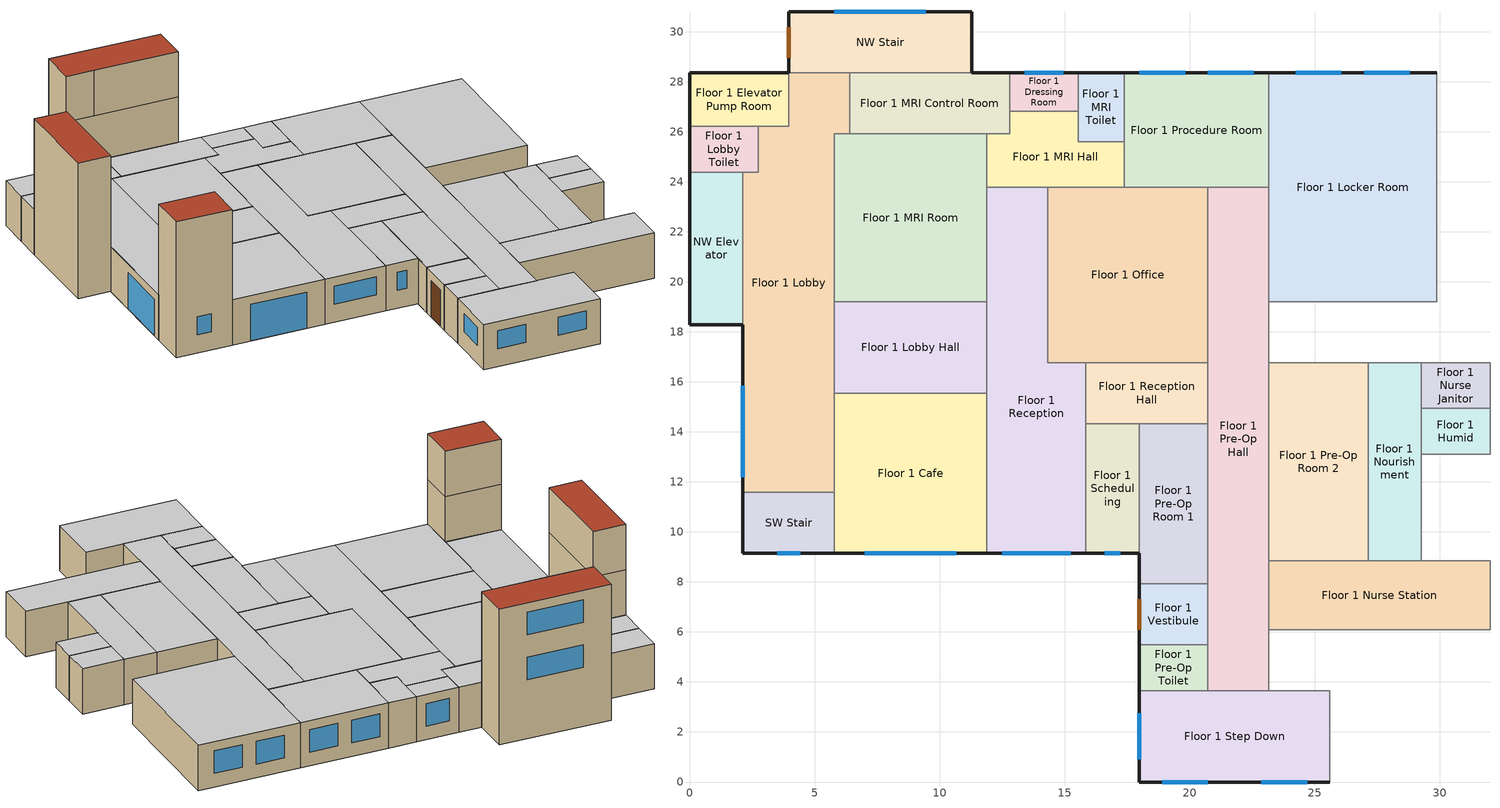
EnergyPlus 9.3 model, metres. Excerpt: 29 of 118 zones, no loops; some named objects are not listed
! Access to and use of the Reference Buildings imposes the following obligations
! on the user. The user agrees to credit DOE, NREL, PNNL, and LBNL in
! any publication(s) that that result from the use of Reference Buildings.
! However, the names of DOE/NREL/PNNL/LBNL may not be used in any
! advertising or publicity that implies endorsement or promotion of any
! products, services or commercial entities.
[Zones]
Floor 1 Lobby
 floor ground (ext-slab): 5.79,11.58 2.13,11.58 2.13,24.38 2.74,24.38 2.74,26.21 3.96,26.21 3.96,28.35 6.4,28.35 6.4,25.91 5.79,25.91 z0
 wall outside (Steel Frame Non-res Ext Wall): 2.13,18.29 2.13,11.58 z0:3.05
 wall adiabatic (int-walls): 5.79,11.58 5.79,25.91 6.4,25.91 6.4,28.35 / 3.96,28.35 3.96,26.21 2.74,26.21 2.74,24.38 2.13,24.38 z0:3.05
 wall to NW Elevator (int-walls): 2.13,24.38 2.13,18.29 z0:3.05
 wall to NW Stair (int-walls): 6.4,28.35 3.96,28.35 z0:3.05
 wall to SW Stair (int-walls): 2.13,11.58 5.79,11.58 z0:3.05
 window (Window Non-res Fixed): 2.13,15.85 2.13,12.19 z0.03:2.46
 ceiling adiabatic (INT-FLOOR-UNDERSIDE): 2.13,24.38 2.13,11.58 5.79,11.58 5.79,25.91 6.4,25.91 6.4,28.35 3.96,28.35 3.96,26.21 2.74,26.21 2.74,24.38 z3.05
SW Stair
 floor ground (ext-slab): 2.13,11.58 5.79,11.58 5.79,9.14 2.13,9.14 z0
 wall outside (Steel Frame Non-res Ext Wall): 2.13,11.58 2.13,9.14 5.79,9.14 z0:9.14
 wall to Floor 2 Reception (int-walls): 5.79,9.14 5.79,11.58 2.13,11.58 z3.05:6.1
 wall to Floor 3 Undeveloped 2 (int-walls): 5.79,9.14 5.79,11.58 2.13,11.58 z6.1:9.14
 wall to Floor 1 Cafe (int-walls): 5.79,9.14 5.79,11.58 z0:3.05
 window (Window Non-res Fixed): 3.51,9.14 4.42,9.14 z1.22:2.44
 roof outside (IEAD Non-res Roof): 2.13,11.58 2.13,9.14 5.79,9.14 5.79,11.58 z9.14
Floor 1 Reception Hall
 floor ground (ext-slab): 20.73,16.76 20.73,14.33 15.85,14.33 15.85,16.76 z0
 wall adiabatic (int-walls): 15.85,16.76 15.85,14.33 20.73,14.33 20.73,16.76 15.85,16.76 z0:3.05
 ceiling adiabatic (INT-FLOOR-UNDERSIDE): 20.73,16.76 15.85,16.76 15.85,14.33 20.73,14.33 z3.05
Floor 1 Pre-Op Toilet
 floor ground (ext-slab): 17.98,5.49 20.73,5.49 20.73,3.66 17.98,3.66 z0
 wall outside (Steel Frame Non-res Ext Wall): 17.98,5.49 17.98,3.66 z0:3.05
 wall adiabatic (int-walls): 17.98,3.66 20.73,3.66 20.73,5.49 17.98,5.49 z0:3.05
 ceiling adiabatic (INT-FLOOR-UNDERSIDE): 20.73,5.49 17.98,5.49 17.98,3.66 20.73,3.66 z3.05
Floor 1 Vestibule
 floor ground (ext-slab): 20.73,5.49 17.98,5.49 17.98,7.92 20.73,7.92 z0
 wall outside (Steel Frame Non-res Ext Wall): 17.98,7.92 17.98,5.49 z0:3.05
 wall adiabatic (int-walls): 17.98,5.49 20.73,5.49 20.73,7.92 17.98,7.92 z0:3.05
 door (Swinging Door Non-res): 17.98,7.32 17.98,6.1 z0:2.44
 ceiling adiabatic (INT-FLOOR-UNDERSIDE): 17.98,5.49 20.73,5.49 20.73,7.92 17.98,7.92 z3.05
Floor 1 Dressing Room
 floor ground (ext-slab): 15.54,28.35 15.54,26.82 12.8,26.82 12.8,28.35 z0
 wall outside (Steel Frame Non-res Ext Wall): 15.54,28.35 12.8,28.35 z0:3.05
 wall adiabatic (int-walls): 12.8,28.35 12.8,26.82 15.54,26.82 15.54,28.35 z0:3.05
 window (Window Non-res Fixed): 14.94,28.35 13.41,28.35 z0.91:2.44
 ceiling adiabatic (INT-FLOOR-UNDERSIDE): 15.54,26.82 15.54,28.35 12.8,28.35 12.8,26.82 z3.05
Floor 1 Reception
 floor ground (ext-slab): 11.89,23.77 14.33,23.77 14.33,16.76 15.85,16.76 15.85,9.14 11.89,9.14 z0
 wall outside (Steel Frame Non-res Ext Wall): 11.89,9.14 15.85,9.14 z0:3.05
 wall adiabatic (int-walls): 15.85,9.14 15.85,16.76 14.33,16.76 14.33,23.77 11.89,23.77 11.89,9.14 z0:3.05
 window (Window Non-res Fixed): 12.5,9.14 15.24,9.14 z1.22:2.44
 ceiling adiabatic (INT-FLOOR-UNDERSIDE): 14.33,16.76 14.33,23.77 11.89,23.77 11.89,9.14 15.85,9.14 15.85,16.76 z3.05
Floor 1 MRI Hall
 floor ground (ext-slab): 11.89,23.77 11.89,25.91 12.8,25.91 12.8,26.82 15.54,26.82 15.54,25.6 17.37,25.6 17.37,23.77 z0
 wall adiabatic (int-walls): 12.8,26.82 12.8,25.91 11.89,25.91 11.89,23.77 14.33,23.77 17.37,23.77 17.37,25.6 15.54,25.6 15.54,26.82 12.8,26.82 z0:3.05
 ceiling adiabatic (INT-FLOOR-UNDERSIDE): 11.89,25.91 11.89,23.77 17.37,23.77 17.37,25.6 15.54,25.6 15.54,26.82 12.8,26.82 12.8,25.91 z3.05
Floor 1 Nourishment
 floor ground (ext-slab): 27.13,16.76 29.26,16.76 29.26,8.84 27.13,8.84 z0
 wall adiabatic (int-walls): 27.13,16.76 27.13,8.84 29.26,8.84 29.26,16.76 27.13,16.76 z0:3.05
 ceiling adiabatic (INT-FLOOR-UNDERSIDE): 29.26,16.76 27.13,16.76 27.13,8.84 29.26,8.84 z3.05
Floor 1 MRI Control Room
 floor ground (ext-slab): 6.4,25.91 6.4,28.35 12.8,28.35 12.8,25.91 z0
 wall outside (Steel Frame Non-res Ext Wall): 12.8,28.35 11.28,28.35 z0:3.05
 wall to NW Stair (int-walls): 11.28,28.35 6.4,28.35 z0:3.05
 wall adiabatic (int-walls): 6.4,28.35 6.4,25.91 12.8,25.91 12.8,28.35 z0:3.05
 ceiling adiabatic (INT-FLOOR-UNDERSIDE): 6.4,25.91 12.8,25.91 12.8,28.35 6.4,28.35 z3.05
Floor 1 Office
 floor ground (ext-slab): 20.73,23.77 20.73,16.76 14.33,16.76 14.33,23.77 z0
 wall adiabatic (int-walls): 20.73,16.76 20.73,23.77 14.33,23.77 14.33,16.76 20.73,16.76 z0:3.05
 ceiling adiabatic (INT-FLOOR-UNDERSIDE): 20.73,16.76 20.73,23.77 14.33,23.77 14.33,16.76 z3.05
Floor 1 Nurse Janitor
 floor ground (ext-slab): 29.26,14.94 29.26,16.76 32,16.76 32,14.94 z0
 wall adiabatic (int-walls): 32,14.94 32,16.76 29.26,16.76 29.26,14.94 32,14.94 z0:3.05
 ceiling adiabatic (INT-FLOOR-UNDERSIDE): 32,16.76 29.26,16.76 29.26,14.94 32,14.94 z3.05
NW Stair
 floor ground (ext-slab): 3.96,30.78 11.28,30.78 11.28,28.35 3.96,28.35 z0
 wall outside (Steel Frame Non-res Ext Wall): 11.28,28.35 11.28,30.78 3.96,30.78 3.96,28.35 z0:9.14
 wall to Floor 3 Office (int-walls): 5.79,28.35 11.28,28.35 z6.1:9.14
 wall to Floor 3 Elevator Hall (int-walls): 3.96,28.35 5.79,28.35 z6.1:9.14
 wall to Floor 2 Work (int-walls): 3.96,28.35 11.28,28.35 z3.05:6.1
 window (Window Non-res Fixed): 9.45,30.78 5.79,30.78 z7.01:8.53; 9.45,30.78 5.79,30.78 z3.96:5.49
 door (Swinging Door Non-res): 3.96,30.18 3.96,28.96 z0:2.44
 roof outside (IEAD Non-res Roof): 11.28,30.78 3.96,30.78 3.96,28.35 11.28,28.35 z9.14
Floor 1 MRI Room
 floor ground (ext-slab): 11.89,19.2 5.79,19.2 5.79,25.91 11.89,25.91 z0
 wall adiabatic (int-walls): 11.89,19.2 11.89,23.77 11.89,25.91 6.4,25.91 5.79,25.91 5.79,19.2 11.89,19.2 z0:3.05
 ceiling adiabatic (INT-FLOOR-UNDERSIDE): 5.79,19.2 11.89,19.2 11.89,25.91 5.79,25.91 z3.05
Floor 1 MRI Toilet
 floor ground (ext-slab): 17.37,25.6 15.54,25.6 15.54,28.35 17.37,28.35 z0
 wall outside (Steel Frame Non-res Ext Wall): 17.37,28.35 15.54,28.35 z0:3.05
 wall adiabatic (int-walls): 15.54,28.35 15.54,25.6 17.37,25.6 17.37,28.35 z0:3.05
 ceiling adiabatic (INT-FLOOR-UNDERSIDE): 15.54,25.6 17.37,25.6 17.37,28.35 15.54,28.35 z3.05
Floor 1 Pre-Op Hall
 floor ground (ext-slab): 20.73,3.66 20.73,23.77 23.16,23.77 23.16,3.66 z0
 wall adiabatic (int-walls): 20.73,23.77 20.73,3.66 23.16,3.66 23.16,23.77 20.73,23.77 z0:3.05
 ceiling adiabatic (INT-FLOOR-UNDERSIDE): 20.73,3.66 23.16,3.66 23.16,23.77 20.73,23.77 z3.05
Floor 1 Lobby Hall
 floor ground (ext-slab): 11.89,19.2 11.89,15.54 5.79,15.54 5.79,19.2 z0
 wall adiabatic (int-walls): 11.89,19.2 5.79,19.2 5.79,15.54 11.89,15.54 11.89,19.2 z0:3.05
 ceiling adiabatic (INT-FLOOR-UNDERSIDE): 5.79,19.2 5.79,15.54 11.89,15.54 11.89,19.2 z3.05
Floor 1 Cafe
 floor ground (ext-slab): 11.89,9.14 5.79,9.14 5.79,15.54 11.89,15.54 z0
 wall outside (Steel Frame Non-res Ext Wall): 5.79,9.14 11.89,9.14 z0:3.05
 wall adiabatic (int-walls): 11.89,9.14 11.89,15.54 5.79,15.54 5.79,11.58 z0:3.05
 window (Window Non-res Fixed): 7.01,9.14 10.67,9.14 z0.03:2.46
 ceiling adiabatic (INT-FLOOR-UNDERSIDE): 5.79,9.14 11.89,9.14 11.89,15.54 5.79,15.54 z3.05
Floor 1 Humid
 floor ground (ext-slab): 32,14.94 32,13.11 29.26,13.11 29.26,14.94 z0
 wall adiabatic (int-walls): 32,14.94 29.26,14.94 29.26,13.11 32,13.11 32,14.94 z0:3.05
 ceiling adiabatic (INT-FLOOR-UNDERSIDE): 32,13.11 32,14.94 29.26,14.94 29.26,13.11 z3.05
Floor 1 Scheduling
 floor ground (ext-slab): 17.98,9.14 15.85,9.14 15.85,14.33 17.98,14.33 z0
 wall outside (Steel Frame Non-res Ext Wall): 15.85,9.14 17.98,9.14 z0:3.05
 wall adiabatic (int-walls): 17.98,9.14 17.98,14.33 15.85,14.33 15.85,9.14 z0:3.05
 window (Window Non-res Fixed): 16.61,9.14 17.22,9.14 z1.22:2.44
 ceiling adiabatic (INT-FLOOR-UNDERSIDE): 15.85,9.14 17.98,9.14 17.98,14.33 15.85,14.33 z3.05
Floor 1 Nurse Station
 floor ground (ext-slab): 23.16,6.1 23.16,8.84 32,8.84 32,6.1 z0
 wall adiabatic (int-walls): 23.16,8.84 23.16,6.1 32,6.1 32,8.84 23.16,8.84 z0:3.05
 ceiling adiabatic (INT-FLOOR-UNDERSIDE): 23.16,6.1 32,6.1 32,8.84 23.16,8.84 z3.05
Floor 1 Pre-Op Room 1
 floor ground (ext-slab): 20.73,7.92 17.98,7.92 17.98,14.33 20.73,14.33 z0
 wall outside (Steel Frame Non-res Ext Wall): 17.98,9.14 17.98,7.92 z0:3.05
 wall adiabatic (int-walls): 17.98,7.92 20.73,7.92 20.73,14.33 17.98,14.33 17.98,9.14 z0:3.05
 ceiling adiabatic (INT-FLOOR-UNDERSIDE): 20.73,7.92 20.73,14.33 17.98,14.33 17.98,7.92 z3.05
Floor 1 Pre-Op Room 2
 floor ground (ext-slab): 27.13,16.76 27.13,8.84 23.16,8.84 23.16,16.76 z0
 wall adiabatic (int-walls): 27.13,8.84 27.13,16.76 23.16,16.76 23.16,8.84 27.13,8.84 z0:3.05
 ceiling adiabatic (INT-FLOOR-UNDERSIDE): 27.13,16.76 23.16,16.76 23.16,8.84 27.13,8.84 z3.05
Floor 1 Procedure Room
 floor ground (ext-slab): 17.37,28.35 23.16,28.35 23.16,23.77 17.37,23.77 z0
 wall outside (Steel Frame Non-res Ext Wall): 23.16,28.35 17.37,28.35 z0:3.05
 wall adiabatic (int-walls): 17.37,28.35 17.37,23.77 23.16,23.77 23.16,28.35 z0:3.05
 window (Window Non-res Fixed): 19.81,28.35 17.98,28.35 / 22.56,28.35 20.73,28.35 z0.91:2.44
 ceiling adiabatic (INT-FLOOR-UNDERSIDE): 23.16,23.77 23.16,28.35 17.37,28.35 17.37,23.77 z3.05
Floor 1 Locker Room
 floor ground (ext-slab): 23.16,28.35 29.87,28.35 29.87,19.2 23.16,19.2 z0
 wall outside (Steel Frame Non-res Ext Wall): 29.87,28.35 23.16,28.35 z0:3.05
 wall adiabatic (int-walls): 23.16,28.35 23.16,23.77 23.16,19.2 29.87,19.2 29.87,28.35 z0:3.05
 window (Window Non-res Fixed): 28.8,28.35 26.97,28.35 / 26.06,28.35 24.23,28.35 z0.91:2.44
 ceiling adiabatic (INT-FLOOR-UNDERSIDE): 29.87,28.35 23.16,28.35 23.16,19.2 29.87,19.2 z3.05
Floor 1 Lobby Toilet
 floor ground (ext-slab): 2.74,26.21 2.74,24.38 0,24.38 0,26.21 z0
 wall outside (Steel Frame Non-res Ext Wall): 0,26.21 0,24.38 z0:3.05
 wall to NW Elevator (int-walls): 0,24.38 2.13,24.38 z0:3.05
 wall adiabatic (int-walls): 2.13,24.38 2.74,24.38 2.74,26.21 0,26.21 z0:3.05
 ceiling adiabatic (INT-FLOOR-UNDERSIDE): 2.74,24.38 2.74,26.21 0,26.21 0,24.38 z3.05
Floor 1 Step Down
 floor ground (ext-slab): 17.98,3.66 25.6,3.66 25.6,0 17.98,0 z0
 wall outside (Steel Frame Non-res Ext Wall): 17.98,3.66 17.98,0 25.6,0 z0:3.05
 wall adiabatic (int-walls): 25.6,0 25.6,3.66 17.98,3.66 z0:3.05
 window (Window Non-res Fixed): 18.9,0 20.73,0 / 22.86,0 24.69,0 / 17.98,2.74 17.98,0.91 z1.22:2.44
 ceiling adiabatic (INT-FLOOR-UNDERSIDE): 17.98,0 25.6,0 25.6,3.66 17.98,3.66 z3.05
Floor 1 Elevator Pump Room
 floor ground (ext-slab): 0,26.21 0,28.35 3.96,28.35 3.96,26.21 z0
 wall outside (Steel Frame Non-res Ext Wall): 3.96,28.35 0,28.35 0,26.21 z0:3.05
 wall adiabatic (int-walls): 0,26.21 3.96,26.21 3.96,28.35 z0:3.05
 ceiling adiabatic (INT-FLOOR-UNDERSIDE): 3.96,28.35 0,28.35 0,26.21 3.96,26.21 z3.05
NW Elevator
 floor ground (ext-slab): 2.13,18.29 0,18.29 0,24.38 2.13,24.38 z0
 wall outside (Steel Frame Non-res Ext Wall): 0,24.38 0,18.29 2.13,18.29 z0:9.14
 wall to Floor 3 Office Toilet (int-walls): 2.13,24.38 0,24.38 z6.1:9.14
 wall to Floor 2 Work Toilet (int-walls): 2.13,24.38 0,24.38 z3.05:6.1
 wall to Floor 2 Work (int-walls): 2.13,18.29 2.13,24.38 z3.05:6.1
 wall to Floor 3 Elevator Hall (int-walls): 2.13,18.29 2.13,24.38 z6.1:9.14
 roof outside (IEAD Non-res Roof): 0,18.29 2.13,18.29 2.13,24.38 0,24.38 z9.14
[Building]
Ref Bldg OutPatient Post1980_v1.3_5.0: North Axis {deg}=0; Terrain=City; Loads Convergence Tolerance Value {W}=0.04; Temperature Convergence Tolerance Value {deltaC}=0.2; Solar Distribution=FullInteriorAndExterior; Maximum Number of Warmup Days=25; Minimum Number of Warmup Days=6
[Site:Location]
USA TX-HOUSTON: Latitude {deg}=29.97; Longitude {deg}=-95.37; Time Zone {hr}=-6; Elevation {m}=33
[SizingPeriod:DesignDay] Day of Month=21; Humidity Condition Type=Wetbulb; Barometric Pressure {Pa}=100929; Rain Indicator=No; Snow Indicator=No; Daylight Saving Time Indicator=No; Solar Model Indicator=ASHRAEClearSky
Name | Month | Day Type | Maximum Dry-Bulb Temperature {C} | Daily Dry-Bulb Temperature Range {deltaC} | Wetbulb or DewPoint at Maximum Dry-Bulb {C} | Wind Speed {m/s} | Wind Direction {deg} | Sky Clearness
HOUSTON Ann Htg 99.6% Condns DB | 1 | WinterDesignDay | -2.4 | 0 | -2.4 | 2.7 | 0 | 0
HOUSTON Ann Clg .4% Condns WB=>MDB | 7 | SummerDesignDay | 32 | 10.6 | 26.7 | 3.7 | 170 | 1
[Site:WaterMainsTemperature]
Calculation Method=CORRELATION; Annual Average Outdoor Air Temperature {C}=19.99; Maximum Difference In Monthly Average Outdoor Air Temperatures {deltaC}=17.1
[Site:GroundTemperature:BuildingSurface]
20.541, 20.346, 20.801, 22.127, 22.752, 22.868, 22.937, 22.96, 22.981, 22.822, 21.631, 20.645
[Construction]
Steel Frame Non-res Ext Wall: Wood Siding, Steel Frame NonRes Wall Insulation, 1/2IN Gypsum
IEAD Non-res Roof: Roof Membrane, IEAD NonRes Roof Insulation, Metal Decking
ext-slab: HW CONCRETE, CP02 CARPET PAD
int-walls: 1/2IN Gypsum, 1/2IN Gypsum
INT-FLOOR-UNDERSIDE: CP02 CARPET PAD, MAT-CC05 4 HW CONCRETE
Window Non-res Fixed: NonRes Fixed Assembly Window
Swinging Door Non-res: Opaque Door panel NonRes
InteriorFurnishings: Std Wood 6inch
[Material] Thermal Absorptance=0.9
Name | Roughness | Thickness {m} | Conductivity {W/m-K} | Density {kg/m3} | Specific Heat {J/kg-K} | Solar Absorptance | Visible Absorptance
Steel Frame NonRes Wall Insulation | MediumRough | 0.0418527 | 0.049 | 265 | 836.8 | 0.7 | 0.7
IEAD NonRes Roof Insulation | MediumRough | 0.118437 | 0.049 | 265 | 836.8 | 0.7 | 0.7
Std Wood 6inch | MediumSmooth | 0.15 | 0.12 | 540 | 1210 | 0.7 | 0.7
Wood Siding | MediumSmooth | 0.01 | 0.11 | 544.62 | 1210 | 0.78 | 0.78
1/2IN Gypsum | Smooth | 0.0127 | 0.16 | 784.9 | 830 | 0.92 | 0.92
HW CONCRETE | Rough | 0.2032 | 1.311 | 2240 | 836.8 | 0.7 | 0.7
Roof Membrane | VeryRough | 0.0095 | 0.16 | 1121.29 | 1460 | 0.7 | 0.7
Metal Decking | MediumSmooth | 0.0015 | 45.006 | 7680 | 418.4 | 0.7 | 0.3
MAT-CC05 4 HW CONCRETE | Rough | 0.1016 | 1.311 | 2240 | 836.8 | 0.7 | 0.7
[WindowMaterial:SimpleGlazingSystem]
NonRes Fixed Assembly Window: U-Factor {W/m2-K}=6.92716; Solar Heat Gain Coefficient=0.25
[Material:NoMass] Thermal Absorptance=0.9; Solar Absorptance=0.7
Name | Roughness | Thermal Resistance {m2-K/W} | Visible Absorptance
Opaque Door panel NonRes | MediumRough | 0.101897 | 0.7
CP02 CARPET PAD | VeryRough | 0.2165 | 0.8
[Zone] Type=1; Multiplier=1; Floor Area {m2}=autocalculate; Part of Total Floor Area=Yes
Floor 1 Cafe; Floor 1 Dressing Room; Floor 1 Elevator Pump Room; Floor 1 Humid; Floor 1 Lobby; Floor 1 Lobby Hall; Floor 1 Lobby Toilet; Floor 1 Locker Room; Floor 1 MRI Control Room; Floor 1 MRI Hall; Floor 1 MRI Room; Floor 1 MRI Toilet; Floor 1 Nourishment; Floor 1 Nurse Janitor; Floor 1 Nurse Station; Floor 1 Office; Floor 1 Pre-Op Hall; Floor 1 Pre-Op Room 1; Floor 1 Pre-Op Room 2; Floor 1 Pre-Op Toilet; Floor 1 Procedure Room; Floor 1 Reception; Floor 1 Reception Hall; Floor 1 Scheduling; Floor 1 Step Down; Floor 1 Vestibule; NW Elevator; NW Stair; SW Stair
[People] Number of People Schedule=BLDG_OCC_SCH; Number of People Calculation Method=Area/person; Fraction Radiant=0.3; Sensible Heat Fraction=AUTOCALCULATE; Activity Level Schedule=ACTIVITY_SCH; Enable ASHRAE 55 Comfort Warnings=No; Mean Radiant Temperature Calculation Type=ZoneAveraged; Work Efficiency Schedule=WORK_EFF_SCH; Clothing Insulation Calculation Method=ClothingInsulationSchedule; Clothing Insulation Schedule=CLOTHING_SCH; Air Velocity Schedule=AIR_VELO_SCH; Thermal Comfort Model 1 Type=FANGER
Name | Zone or ZoneList | Zone Floor Area per Person {m2/person}
Floor 1 Cafe People | Floor 1 Cafe | 1
Floor 1 Dressing Room People | Floor 1 Dressing Room | 20
Floor 1 Humid People | Floor 1 Humid | 20
Floor 1 Lobby People | Floor 1 Lobby | 3.33
Floor 1 Locker Room People | Floor 1 Locker Room | 6.67
Floor 1 MRI Control Room People | Floor 1 MRI Control Room | 5
Floor 1 MRI Room People | Floor 1 MRI Room | 5
Floor 1 Nourishment People | Floor 1 Nourishment | 5
Floor 1 Nurse Station People | Floor 1 Nurse Station | 5
Floor 1 Office People | Floor 1 Office | 20
Floor 1 Pre-Op Room 1 People | Floor 1 Pre-Op Room 1 | 10
Floor 1 Pre-Op Room 2 People | Floor 1 Pre-Op Room 2 | 10
Floor 1 Procedure Room People | Floor 1 Procedure Room | 5
Floor 1 Reception People | Floor 1 Reception | 3.33
Floor 1 Scheduling People | Floor 1 Scheduling | 20
Floor 1 Step Down People | Floor 1 Step Down | 5
[Lights] Schedule=BLDG_LIGHT_SCH; Design Level Calculation Method=Watts/Area; Return Air Fraction=0; Fraction Radiant=0.7; Fraction Visible=0.2; Fraction Replaceable=1; Return Air Fraction Calculated from Plenum Temperature=No
Name | Zone or ZoneList | Watts per Zone Floor Area {W/m2}
Floor 1 Cafe_Lights | Floor 1 Cafe | 14
Floor 1 Dressing Room_Lights | Floor 1 Dressing Room | 19.4
Floor 1 Elevator Pump Room_Lights | Floor 1 Elevator Pump Room | 7.53
Floor 1 Humid_Lights | Floor 1 Humid | 19.4
Floor 1 Lobby Hall_Lights | Floor 1 Lobby Hall | 8.61
Floor 1 Lobby Toilet_Lights | Floor 1 Lobby Toilet | 8.61
Floor 1 Lobby_Lights | Floor 1 Lobby | 10.8
Floor 1 Locker Room_Lights | Floor 1 Locker Room | 9.68
Floor 1 MRI Control Room_Lights | Floor 1 MRI Control Room | 22.6
Floor 1 MRI Hall_Lights | Floor 1 MRI Hall | 8.61
Floor 1 MRI Room_Lights | Floor 1 MRI Room | 22.6
Floor 1 MRI Toilet_Lights | Floor 1 MRI Toilet | 8.61
Floor 1 Nourishment_Lights | Floor 1 Nourishment | 22.6
Floor 1 Nurse Janitor_Lights | Floor 1 Nurse Janitor | 10.8
Floor 1 Nurse Station_Lights | Floor 1 Nurse Station | 22.6
Floor 1 Office_Lights | Floor 1 Office | 19.4
Floor 1 Pre-Op Hall_Lights | Floor 1 Pre-Op Hall | 8.61
Floor 1 Pre-Op Room 1_Lights | Floor 1 Pre-Op Room 1 | 15.1
Floor 1 Pre-Op Room 2_Lights | Floor 1 Pre-Op Room 2 | 15.1
Floor 1 Pre-Op Toilet_Lights | Floor 1 Pre-Op Toilet | 8.61
Floor 1 Procedure Room_Lights | Floor 1 Procedure Room | 17.2
Floor 1 Reception Hall_Lights | Floor 1 Reception Hall | 8.61
Floor 1 Reception_Lights | Floor 1 Reception | 10.8
Floor 1 Scheduling_Lights | Floor 1 Scheduling | 19.4
Floor 1 Step Down_Lights | Floor 1 Step Down | 24.7
Floor 1 Vestibule_Lights | Floor 1 Vestibule | 8.61
NW Elevator_Lights | NW Elevator | 8.61
NW Stair_Lights | NW Stair | 8.61
SW Stair_Lights | SW Stair | 8.61
[ElectricEquipment] Fraction Latent=0
Name | Zone or ZoneList | Schedule | Design Level Calculation Method | Watts per Zone Floor Area {W/m2} | Fraction Radiant | Fraction Lost | Design Level {W}
Floor 1 Cafe_PlugMisc_Equip | Floor 1 Cafe | BLDG_EQUIP_SCH | Watts/Area | 10.76 | 0.5 | 0
Floor 1 Dressing Room_PlugMisc_Equip | Floor 1 Dressing Room | BLDG_EQUIP_SCH | Watts/Area | 11.84 | 0.5 | 0
Floor 1 Elevator Pump Room_Elevators_Equip | Floor 1 Elevator Pump Room | BLDG_ELEVATORS | EquipmentLevel |  | 0.1 | 0.9 | 48164.8
Floor 1 Humid_PlugMisc_Equip | Floor 1 Humid | BLDG_EQUIP_SCH | Watts/Area | 11.84 | 0.5 | 0
Floor 1 Lobby Hall_PlugMisc_Equip | Floor 1 Lobby Hall | BLDG_EQUIP_SCH | Watts/Area | 4.31 | 0.5 | 0
Floor 1 Lobby Toilet_PlugMisc_Equip | Floor 1 Lobby Toilet | BLDG_EQUIP_SCH | Watts/Area | 4.31 | 0.3 | 0.7
Floor 1 Lobby Toilet_ZoneExhaustFans | Floor 1 Lobby Toilet | AHU-1_Fan_Sch | EquipmentLevel |  | 0 | 1 | 15.7101
Floor 1 Lobby_PlugMisc_Equip | Floor 1 Lobby | BLDG_EQUIP_SCH | Watts/Area | 11.84 | 0.5 | 0
Floor 1 Locker Room_PlugMisc_Equip | Floor 1 Locker Room | BLDG_EQUIP_SCH | Watts/Area | 32.29 | 0.5 | 0
Floor 1 MRI Control Room_PlugMisc_Equip | Floor 1 MRI Control Room | BLDG_EQUIP_SCH | Watts/Area | 11.84 | 0.5 | 0
Floor 1 MRI Hall_PlugMisc_Equip | Floor 1 MRI Hall | BLDG_EQUIP_SCH | Watts/Area | 4.31 | 0.5 | 0
Floor 1 MRI Room_PlugMisc_Equip | Floor 1 MRI Room | RADIOLOGY_EQUIP_SCH | EquipmentLevel |  | 0.5 | 0 | 23445.7
Floor 1 MRI Toilet_PlugMisc_Equip | Floor 1 MRI Toilet | BLDG_EQUIP_SCH | Watts/Area | 4.31 | 0.3 | 0.7
Floor 1 MRI Toilet_ZoneExhaustFans | Floor 1 MRI Toilet | AHU-1_Fan_Sch | EquipmentLevel |  | 0 | 1 | 15.7101
Floor 1 Nourishment_PlugMisc_Equip | Floor 1 Nourishment | BLDG_EQUIP_SCH | Watts/Area | 21.53 | 0.5 | 0
Floor 1 Nurse Station_PlugMisc_Equip | Floor 1 Nurse Station | BLDG_EQUIP_SCH | Watts/Area | 21.53 | 0.5 | 0
Floor 1 Office_PlugMisc_Equip | Floor 1 Office | BLDG_EQUIP_SCH | Watts/Area | 11.84 | 0.5 | 0
Floor 1 Pre-Op Hall_PlugMisc_Equip | Floor 1 Pre-Op Hall | BLDG_EQUIP_SCH | Watts/Area | 4.31 | 0.5 | 0
Floor 1 Pre-Op Room 1_PlugMisc_Equip | Floor 1 Pre-Op Room 1 | BLDG_EQUIP_SCH | Watts/Area | 21.53 | 0.5 | 0
Floor 1 Pre-Op Room 2_PlugMisc_Equip | Floor 1 Pre-Op Room 2 | BLDG_EQUIP_SCH | Watts/Area | 21.53 | 0.5 | 0
Floor 1 Pre-Op Toilet_PlugMisc_Equip | Floor 1 Pre-Op Toilet | BLDG_EQUIP_SCH | Watts/Area | 4.31 | 0.3 | 0.7
Floor 1 Pre-Op Toilet_ZoneExhaustFans | Floor 1 Pre-Op Toilet | AHU-1_Fan_Sch | EquipmentLevel |  | 0 | 1 | 15.7101
Floor 1 Procedure Room_PlugMisc_Equip | Floor 1 Procedure Room | BLDG_EQUIP_SCH | Watts/Area | 32.29 | 0.5 | 0
Floor 1 Reception Hall_PlugMisc_Equip | Floor 1 Reception Hall | BLDG_EQUIP_SCH | Watts/Area | 4.31 | 0.5 | 0
Floor 1 Reception_PlugMisc_Equip | Floor 1 Reception | BLDG_EQUIP_SCH | Watts/Area | 11.84 | 0.5 | 0
Floor 1 Scheduling_PlugMisc_Equip | Floor 1 Scheduling | BLDG_EQUIP_SCH | Watts/Area | 11.84 | 0.5 | 0
Floor 1 Step Down_PlugMisc_Equip | Floor 1 Step Down | BLDG_EQUIP_SCH | Watts/Area | 32.29 | 0.5 | 0
Floor 1 Vestibule_PlugMisc_Equip | Floor 1 Vestibule | BLDG_EQUIP_SCH | Watts/Area | 4.31 | 0.5 | 0
[Exterior:Lights]
Exterior Facade Lighting: Schedule=ALWAYS_ON; Design Level {W}=16951; Control Option=AstronomicalClock
[ZoneInfiltration:DesignFlowRate] Schedule=INFIL_SCH; Constant Term Coefficient=1; Temperature Term Coefficient=0; Velocity Term Coefficient=0; Velocity Squared Term Coefficient=0
Name | Zone or ZoneList | Design Flow Rate Calculation Method | Flow per Exterior Surface Area {m3/s-m2} | Air Changes per Hour {1/hr}
Floor 1 Cafe_Infiltration | Floor 1 Cafe | Flow/ExteriorWallArea | 0.001133
Floor 1 Dressing Room_Infiltration | Floor 1 Dressing Room | Flow/ExteriorWallArea | 0.001133
Floor 1 Elevator Pump Room_Infiltration | Floor 1 Elevator Pump Room | Flow/ExteriorWallArea | 0.001133
Floor 1 Lobby Toilet_Infiltration | Floor 1 Lobby Toilet | Flow/ExteriorWallArea | 0.001133
Floor 1 Lobby_Infiltration | Floor 1 Lobby | Flow/ExteriorWallArea | 0.001133
Floor 1 Locker Room_Infiltration | Floor 1 Locker Room | Flow/ExteriorWallArea | 0.001133
Floor 1 MRI Toilet_Infiltration | Floor 1 MRI Toilet | Flow/ExteriorWallArea | 0.001133
Floor 1 Pre-Op Room 1_Infiltration | Floor 1 Pre-Op Room 1 | Flow/ExteriorWallArea | 0.001133
Floor 1 Pre-Op Toilet_Infiltration | Floor 1 Pre-Op Toilet | Flow/ExteriorWallArea | 0.001133
Floor 1 Procedure Room_Infiltration | Floor 1 Procedure Room | Flow/ExteriorWallArea | 0.001133
Floor 1 Reception_Infiltration | Floor 1 Reception | Flow/ExteriorWallArea | 0.001133
Floor 1 Scheduling_Infiltration | Floor 1 Scheduling | Flow/ExteriorWallArea | 0.001133
Floor 1 Step Down_Infiltration | Floor 1 Step Down | Flow/ExteriorWallArea | 0.001133
Floor 1 Vestibule_Infiltration | Floor 1 Vestibule | Flow/ExteriorWallArea | 0.001133
NW Elevator_Infiltration | NW Elevator | AirChanges/Hour |  | 1
NW Stair_Infiltration | NW Stair | AirChanges/Hour |  | 1
SW Stair_Infiltration | SW Stair | AirChanges/Hour |  | 1
[InternalMass] Construction=InteriorFurnishings
Name | Zone or ZoneList | Surface Area {m2}
Floor 1 Cafe Internal Mass | Floor 1 Cafe | 78.0386
Floor 1 Dressing Room Internal Mass | Floor 1 Dressing Room | 8.3613
Floor 1 Elevator Pump Room Internal Mass | Floor 1 Elevator Pump Room | 16.9084
Floor 1 Humid Internal Mass | Floor 1 Humid | 10.0335
Floor 1 Lobby Hall Internal Mass | Floor 1 Lobby Hall | 44.5935
Floor 1 Lobby Internal Mass | Floor 1 Lobby | 115.5714
Floor 1 Lobby Toilet Internal Mass | Floor 1 Lobby Toilet | 10.0335
Floor 1 Locker Room Internal Mass | Floor 1 Locker Room | 122.632
Floor 1 MRI Control Room Internal Mass | Floor 1 MRI Control Room | 31.2154
Floor 1 MRI Hall Internal Mass | Floor 1 MRI Hall | 27.3135
Floor 1 MRI Room Internal Mass | Floor 1 MRI Room | 81.7547
Floor 1 MRI Toilet Internal Mass | Floor 1 MRI Toilet | 10.0335
Floor 1 Nourishment Internal Mass | Floor 1 Nourishment | 33.8167
Floor 1 Nurse Janitor Internal Mass | Floor 1 Nurse Janitor | 10.0335
Floor 1 Nurse Station Internal Mass | Floor 1 Nurse Station | 48.4954
Floor 1 Office Internal Mass | Floor 1 Office | 89.7443
Floor 1 Pre-Op Hall Internal Mass | Floor 1 Pre-Op Hall | 98.1056
Floor 1 Pre-Op Room 1 Internal Mass | Floor 1 Pre-Op Room 1 | 35.1173
Floor 1 Pre-Op Room 2 Internal Mass | Floor 1 Pre-Op Room 2 | 62.8025
Floor 1 Pre-Op Toilet Internal Mass | Floor 1 Pre-Op Toilet | 10.0335
Floor 1 Procedure Room Internal Mass | Floor 1 Procedure Room | 52.9547
Floor 1 Reception Hall Internal Mass | Floor 1 Reception Hall | 23.7832
Floor 1 Reception Internal Mass | Floor 1 Reception | 94.5753
Floor 1 Scheduling Internal Mass | Floor 1 Scheduling | 22.1109
Floor 1 Step Down Internal Mass | Floor 1 Step Down | 55.7418
Floor 1 Vestibule Internal Mass | Floor 1 Vestibule | 13.378
NW Elevator Internal Mass | NW Elevator | 26.0129
NW Stair Internal Mass | NW Stair | 35.6748
SW Stair Internal Mass | SW Stair | 17.8374
[ZoneMixing] Delta Temperature {deltaC}=0
Name | Zone | Schedule | Design Flow Rate Calculation Method | Flow Rate per Zone Floor Area {m3/s-m2} | Source Zone | Design Flow Rate {m3/s}
Floor 1 Electrical Room Transfer Air | Floor 1 Electrical Room | AHU-1_Fan_Sch | Flow/Area | 0.00025 | Floor 1 Lobby Hall
Floor 1 Elevator Pump Room Transfer Air | Floor 1 Elevator Pump Room | AHU-1_Fan_Sch | Flow/Area | 0.00025 | Floor 1 IT Hall
Floor 1 Lobby Toilet Transfer Air | Floor 1 Lobby Toilet | AHU-1_Fan_Sch | Flow/Zone |  | Floor 1 Lobby | 0.04248
Floor 1 MRI Toilet Transfer Air | Floor 1 MRI Toilet | AHU-1_Fan_Sch | Flow/Zone |  | Floor 1 MRI Room | 0.04248
Floor 1 Nurse Janitor Transfer Air | Floor 1 Nurse Janitor | AHU-1_Fan_Sch | Flow/Area | 0.00075 | Floor 1 Nurse Station
Floor 1 Pre-Op Toilet Transfer Air | Floor 1 Pre-Op Toilet | AHU-1_Fan_Sch | Flow/Zone |  | Floor 1 Pre-Op Hall | 0.04248
Floor 1 Storage Transfer Air | Floor 1 Storage | AHU-1_Fan_Sch | Flow/Area | 0.00075 | Floor 1 Step Down
NE Stair Transfer Air | NE Stair | AHU-1_Fan_Sch | Flow/Area | 0.00025 | Floor 1 Cafe
NW Elevator Transfer Air | NW Elevator | AHU-2_Fan_Sch | Flow/Area | 0.00025 | Floor 3 Elevator Hall
NW Stair Transfer Air | NW Stair | AHU-1_Fan_Sch | Flow/Area | 0.00025 | Floor 1 Lobby
SW Stair Transfer Air | SW Stair | AHU-1_Fan_Sch | Flow/Area | 0.00025 | Floor 1 PACU
[SetpointManager:Scheduled]
AHU-1 SAT setpoint: Control Variable=Temperature; Schedule=CAV_SAT_SCH; Setpoint Node or NodeList=AHU-1 Supply Equipment Outlet Node
[AvailabilityManager:NightCycle] Applicability Schedule=ALWAYS_ON; Control Type=CycleOnAny; Thermostat Tolerance {deltaC}=1; Cycling Run Time Control Type=FixedRunTime; Cycling Run Time {s}=1800
Name | Fan Schedule
AHU-1 Availability Manager | AHU-1_Fan_Sch
AHU-2 Availability Manager | AHU-2_Fan_Sch
[UtilityCost:Tariff]
Name | Output Meter | Conversion Factor Choice | Season Schedule | Demand Window Length | Monthly Charge or Variable | Group
ReliantEnergy_PTB-LGS_LargeGeneral | Electricity:Facility | kWh | ReliantEnergySeasonSched | HalfHour | 2936.2 | Comm Elect
ReliantEnergy_PTB-MGS_MiscGeneral | Electricity:Facility | kWh | ReliantEnergySeasonSched | HalfHour | 18.82 | Comm Elect
TX_EIAMonthlyRateGas | Gas:Facility | MCF |  |  | 0 | Comm Gas
[UtilityCost:Charge:Simple]
Name | Utility Cost Charge Simple | Tariff | Source Variable | Season | Category Variable | Cost per Unit Value or Variable
 | SummerFuelEnergyCharge | ReliantEnergy_PTB-LGS_LargeGeneral | totalEnergy | Summer | EnergyCharges | 0.0823
 | WinterFuelEnergyCharge | ReliantEnergy_PTB-LGS_LargeGeneral | totalEnergy | Winter | EnergyCharges | 0.0485
 | TaxofEightPtTwoFivePercent | ReliantEnergy_PTB-LGS_LargeGeneral | SubTotal | Annual | Taxes | 0.0825
 | SummerFuelEnergyCharge | ReliantEnergy_PTB-MGS_MiscGeneral | totalEnergy | Summer | EnergyCharges | 0.0823
 | WinterFuelEnergyCharge | ReliantEnergy_PTB-MGS_MiscGeneral | totalEnergy | Winter | EnergyCharges | 0.0485
 | TaxofEightPtTwoFivePercent | ReliantEnergy_PTB-MGS_MiscGeneral | SubTotal | Annual | Taxes | 0.0825
 | MonthlyRateGasCharge | TX_EIAMonthlyRateGas | totalEnergy | Annual | EnergyCharges | TX_MonthlyGasRates
 | TaxofEightPtTwoFivePercent | TX_EIAMonthlyRateGas | SubTotal | Annual | Taxes | 0.0825
[UtilityCost:Charge:Block]
Name | Utility Cost Charge Block | Tariff | Source Variable | Season | Category Variable | Block Size Multiplier Value or Variable | Block Size 1 Value or Variable | Block 1 Cost per Unit Value or Variable | Block Size 2 Value or Variable | Block 2 Cost per Unit Value or Variable | Block Size 3 Value or Variable | Block 3 Cost per Unit Value or Variable
 | SummerBaseEnergycharge | ReliantEnergy_PTB-LGS_LargeGeneral | TotalEnergy | Summer | EnergyCharges | TotalDemand | 295 | 0.0249 | remaining | 0.0048
 | AnnualDemandCharge | ReliantEnergy_PTB-LGS_LargeGeneral | TotalDemand | Annual | DemandCharges |  | 400 | 0 | remaining | 6.14
 | SummerBaseEnergycharge | ReliantEnergy_PTB-MGS_MiscGeneral | TotalEnergy | Summer | EnergyCharges | TotalDemand | 125 | 0.0521 | 170 | 0.0317 | remaining | 0.0055
 | SummerBaseEnergycharge | ReliantEnergy_PTB-MGS_MiscGeneral | TotalEnergy | Summer | EnergyCharges | TotalDemand | 125 | 0.0504 | 170 | 0.0317 | remaining | 0.0055
 | AnnualDemandCharge | ReliantEnergy_PTB-MGS_MiscGeneral | TotalDemand | Annual | DemandCharges | TotalDemand | 10 | 0 | remaining | 3.04
[UtilityCost:Qualify] Variable=TotalDemand; Threshold Value or Variable=400; Season=Annual; Threshold Test=Count
Name | Utility Cost Qualify | Tariff | Qualify Type | Number of Months
 | MinDemand400kw | ReliantEnergy_PTB-LGS_LargeGeneral | Minimum | 12
 | MaxDemand400kw | ReliantEnergy_PTB-MGS_MiscGeneral | Maximum | 1
[UtilityCost:Variable]
TX_MonthlyGasRates: Tariff=TX_EIAMonthlyRateGas; Variable Type=Currency; January Value=7.87; February Value=7.73; March Value=7.41; April Value=7.86; May Value=8.05; June Value=8.75; July Value=8.21; August Value=8.34; September Value=8.04; October Value=7.65; November Value=8.24; December Value=7.99
[EnergyManagementSystem:ProgramCallingManager]
Volume_Initializer: BeginNewEnvironment; Initialize_Volumes
Setpoint_Controller: BeginTimestepBeforePredictor; Set_Setpoints
Demand_Reporter: EndOfZoneTimestepAfterZoneReporting; Report_Demand; Report_Occupants; Calculate_Temperatures
[EnergyManagementSystem:Program]
Set_Setpoints: Set C2 = C2_NOM + COOL_SETP_DELTA*5.0/9.0; Set H2 = H2_NOM + HEAT_SETP_DELTA*5.0/9.0; Set C1 = C1_NOM + COOL_SETP_DELTA*5.0/9.0; Set H1 = H1_NOM + HEAT_SETP_DELTA*5.0/9.0
Initialize_Volumes: Set FLOOR_1_ANESTHESIA_V = 30.58; Set FLOOR_1_BIO_HAZ_V = 15.86; Set FLOOR_1_CAFE_V = 118.93; Set FLOOR_1_CLEAN_V = 35.68; Set FLOOR_1_CLEAN_WORK_V = 46.72; Set FLOOR_1_DICTATION_V = 35.68; Set FLOOR_1_DRESSING_ROOM_V = 12.74; Set FLOOR_1_ELECTRICAL_ROOM_V = 27.75; Set FLOOR_1_ELEVATOR_PUMP_ROOM_V = 25.77; Set FLOOR_1_HUMID_V = 15.29; Set FLOOR_1_IT_HALL_V = 39.64; Set FLOOR_1_IT_ROOM_V = 31.71; Set FLOOR_1_LOBBY_V = 176.13; Set FLOOR_1_LOBBY_HALL_V = 67.96; Set FLOOR_1_LOBBY_TOILET_V = 15.29; Set FLOOR_1_LOCKER_ROOM_V = 186.89; Set FLOOR_1_LOCKER_ROOM_HALL_V = 140.45; Set FLOOR_1_LOUNGE_V = 101.94; Set FLOOR_1_MRI_CONTROL_ROOM_V = 47.57; Set FLOOR_1_MRI_HALL_V = 41.63; Set FLOOR_1_MRI_ROOM_V = 124.59; Set FLOOR_1_MRI_TOILET_V = 15.29; Set FLOOR_1_MED_GAS_V = 15.86; Set FLOOR_1_NOURISHMENT_V = 51.54; Set FLOOR_1_NURSE_HALL_V = 140.45; Set FLOOR_1_NURSE_JANITOR_V = 15.29; Set FLOOR_1_NURSE_STATION_V = 73.91; Set FLOOR_1_NURSE_TOILET_V = 15.29; Set FLOOR_1_OFFICE_V = 136.77; Set FLOOR_1_OPERATING_ROOM_1_V = 130.26; Set FLOOR_1_OPERATING_ROOM_2_V = 135.92; Set FLOOR_1_OPERATING_ROOM_3_V = 134.79; Set FLOOR_1_PACU_V = 30.58; Set FLOOR_1_PRE_OP_HALL_V = 149.51; Set FLOOR_1_PRE_OP_ROOM_1_V = 53.52; Set FLOOR_1_PRE_OP_ROOM_2_V = 95.71; Set FLOOR_1_PRE_OP_TOILET_V = 15.29; Set FLOOR_1_PROCEDURE_ROOM_V = 80.70; Set FLOOR_1_RECEPTION_V = 144.13; Set FLOOR_1_RECEPTION_HALL_V = 36.25; Set FLOOR_1_RECOVERY_ROOM_V = 152.91; Set FLOOR_1_SCHEDULING_V = 33.70; Set FLOOR_1_SCRUB_V = 23.79; Set FLOOR_1_SOIL_V = 35.68; Set FLOOR_1_SOIL_HOLD_V = 15.86; Set FLOOR_1_SOIL_WORK_V = 50.97; Set FLOOR_1_STEP_DOWN_V = 84.95; Set FLOOR_1_STERILE_HALL_V = 174.43; Set FLOOR_1_STERILE_STORAGE_V = 112.13; Set FLOOR_1_STORAGE_V = 260.51; Set FLOOR_1_SUB_STERILE_V = 55.50; Set FLOOR_1_UTILITY_HALL_V = 72.49; Set FLOOR_1_UTILITY_JANITOR_V = 11.89; Set FLOOR_1_UTILITY_ROOM_V = 101.94; Set FLOOR_1_VESTIBULE_V = 20.39; Set FLOOR_2_CONFERENCE_V = 95.14; Set FLOOR_2_CONFERENCE_TOILET_V = 18.12; Set FLOOR_2_DICTATION_V = 19.82; Set FLOOR_2_EXAM_1_V = 101.94; Set FLOOR_2_EXAM_2_V = 152.91; Set FLOOR_2_EXAM_3_V = 203.88; Set FLOOR_2_EXAM_4_V = 23.79; Set FLOOR_2_EXAM_5_V = 99.11; Set FLOOR_2_EXAM_6_V = 63.71; Set FLOOR_2_EXAM_7_V = 224.27; Set FLOOR_2_EXAM_8_V = 76.46; Set FLOOR_2_EXAM_9_V = 112.13; Set FLOOR_2_EXAM_HALL_1_V = 50.97; Set FLOOR_2_EXAM_HALL_2_V = 50.97; Set FLOOR_2_EXAM_HALL_3_V = 50.97; Set FLOOR_2_EXAM_HALL_4_V = 56.07; Set FLOOR_2_EXAM_HALL_5_V = 56.07; Set FLOOR_2_EXAM_HALL_6_V = 56.07; Set FLOOR_2_JANITOR_V = 17.84; Set FLOOR_2_LOUNGE_V = 22.65; Set FLOOR_2_NURSE_STATION_1_V = 42.48; Set FLOOR_2_NURSE_STATION_2_V = 50.97; Set FLOOR_2_OFFICE_V = 158.57; Set FLOOR_2_OFFICE_HALL_V = 125.73; Set FLOOR_2_RECEPTION_V = 278.64; Set FLOOR_2_RECEPTION_HALL_V = 159.71; Set FLOOR_2_RECEPTION_TOILET_V = 35.68; Set FLOOR_2_SCHEDULING_1_V = 91.75; Set FLOOR_2_SCHEDULING_2_V = 96.84; Set FLOOR_2_STORAGE_1_V = 15.86; Set FLOOR_2_STORAGE_2_V = 33.98; Set FLOOR_2_STORAGE_3_V = 40.78; Set FLOOR_2_UTILITY_V = 35.68; Set FLOOR_2_WORK_V = 478.55; Set FLOOR_2_WORK_HALL_V = 236.16; Set FLOOR_2_WORK_TOILET_V = 15.29; Set FLOOR_2_X_RAY_V = 254.85; Set FLOOR_3_DRESSING_ROOM_V = 11.89; Set FLOOR_3_ELEVATOR_HALL_V = 104.77; Set FLOOR_3_HUMID_V = 30.58; Set FLOOR_3_JANITOR_V = 17.84; Set FLOOR_3_LOCKER_V = 33.98; Set FLOOR_3_LOUNGE_V = 214.92; Set FLOOR_3_LOUNGE_TOILET_V = 54.37; Set FLOOR_3_MECHANICAL_V = 99.11; Set FLOOR_3_MECHANICAL_HALL_V = 84.95; Set FLOOR_3_OFFICE_V = 859.70; Set FLOOR_3_OFFICE_HALL_V = 236.16; Set FLOOR_3_OFFICE_TOILET_V = 15.29; Set FLOOR_3_PHYSICAL_THERAPY_1_V = 368.12; Set FLOOR_3_PHYSICAL_THERAPY_2_V = 167.64; Set FLOOR_3_PHYSICAL_THERAPY_TOILET_V = 23.79; Set FLOOR_3_STORAGE_1_V = 30.58; Set FLOOR_3_STORAGE_2_V = 23.79; Set FLOOR_3_TREATMENT_V = 134.79; Set FLOOR_3_UNDEVELOPED_1_V = 642.23; Set FLOOR_3_UNDEVELOPED_2_V = 326.21; Set FLOOR_3_UTILITY_V = 61.16; Set FLOOR_3_WORK_V = 162.54; Set NE_STAIR_V = 142.72; Set NW_ELEVATOR_V = 118.93; Set NW_STAIR_V = 163.11; Set SW_STAIR_V = 81.55
Report_Demand: Set Cooling_Power_State = 0.0; Set Heating_Power_State = 0.0; Set Flexible_Cooling_Demand = 0.0; Set Flexible_Heating_Demand = 0.0; Set Flexible_Cooling_Demand = Flexible_Cooling_Demand + Cooling_Coil_1; Set Flexible_Cooling_Demand = Flexible_Cooling_Demand + Cooling_Coil_2; Set Flexible_Cooling_Demand = Flexible_Cooling_Demand/(60*60*ZoneTimeStep); IF Flexible_Cooling_Demand > 1.0; Set Cooling_Power_State = 1.0; ENDIF; Set Flexible_Heating_Demand = Flexible_Heating_Demand + Heating_Coil_1; Set Flexible_Heating_Demand = Flexible_Heating_Demand + Heating_Coil_2; Set Flexible_Heating_Demand = Flexible_Heating_Demand + Heating_Coil_3; Set Flexible_Heating_Demand = Flexible_Heating_Demand + Heating_Coil_4; Set Flexible_Heating_Demand = Flexible_Heating_Demand + Heating_Coil_5; Set Flexible_Heating_Demand = Flexible_Heating_Demand + Heating_Coil_6; Set Flexible_Heating_Demand = Flexible_Heating_Demand + Heating_Coil_7; Set Flexible_Heating_Demand = Flexible_Heating_Demand + Heating_Coil_8; Set Flexible_Heating_Demand = Flexible_Heating_Demand + Heating_Coil_9; Set Flexible_Heating_Demand = Flexible_Heating_Demand + Heating_Coil_10; Set Flexible_Heating_Demand = Flexible_Heating_Demand + Heating_Coil_11; Set Flexible_Heating_Demand = Flexible_Heating_Demand + Heating_Coil_12; Set Flexible_Heating_Demand = Flexible_Heating_Demand + Heating_Coil_13; Set Flexible_Heating_Demand = Flexible_Heating_Demand + Heating_Coil_14; Set Flexible_Heating_Demand = Flexible_Heating_Demand + Heating_Coil_15; Set Flexible_Heating_Demand = Flexible_Heating_Demand + Heating_Coil_16; Set Flexible_Heating_Demand = Flexible_Heating_Demand + Heating_Coil_17; Set Flexible_Heating_Demand = Flexible_Heating_Demand + Heating_Coil_18; Set Flexible_Heating_Demand = Flexible_Heating_Demand + Heating_Coil_19; Set Flexible_Heating_Demand = Flexible_Heating_Demand + Heating_Coil_20; Set Flexible_Heating_Demand = Flexible_Heating_Demand + Heating_Coil_21; Set Flexible_Heating_Demand = Flexible_Heating_Demand + Heating_Coil_22; Set Flexible_Heating_Demand = Flexible_Heating_Demand + Heating_Coil_23; Set Flexible_Heating_Demand = Flexible_Heating_Demand + Heating_Coil_24; Set Flexible_Heating_Demand = Flexible_Heating_Demand + Heating_Coil_25; Set Flexible_Heating_Demand = Flexible_Heating_Demand + Heating_Coil_26; Set Flexible_Heating_Demand = Flexible_Heating_Demand + Heating_Coil_27; Set Flexible_Heating_Demand = Flexible_Heating_Demand + Heating_Coil_28; Set Flexible_Heating_Demand = Flexible_Heating_Demand + Heating_Coil_29; Set Flexible_Heating_Demand = Flexible_Heating_Demand + Heating_Coil_30; Set Flexible_Heating_Demand = Flexible_Heating_Demand + Heating_Coil_31; Set Flexible_Heating_Demand = Flexible_Heating_Demand + Heating_Coil_32; Set Flexible_Heating_Demand = Flexible_Heating_Demand + Heating_Coil_33; Set Flexible_Heating_Demand = Flexible_Heating_Demand + Heating_Coil_34; Set Flexible_Heating_Demand = Flexible_Heating_Demand + Heating_Coil_35; Set Flexible_Heating_Demand = Flexible_Heating_Demand + Heating_Coil_36; Set Flexible_Heating_Demand = Flexible_Heating_Demand + Heating_Coil_37; Set Flexible_Heating_Demand = Flexible_Heating_Demand + Heating_Coil_38; Set Flexible_Heating_Demand = Flexible_Heating_Demand + Heating_Coil_39; Set Flexible_Heating_Demand = Flexible_Heating_Demand + Heating_Coil_40; Set Flexible_Heating_Demand = Flexible_Heating_Demand + Heating_Coil_41; Set Flexible_Heating_Demand = Flexible_Heating_Demand/(60*60*ZoneTimeStep); IF Flexible_Heating_Demand > 1.0; Set Heating_Power_State = 1.0; ENDIF
[EnergyManagementSystem:Sensor] Output:Variable or Output:Meter=Schedule Value
Name | Output:Variable or Output:Meter Index Key
C2_NOM | C2_NOM
H2_NOM | H2_NOM
C1_NOM | C1_NOM
H1_NOM | H1_NOM
[EnergyManagementSystem:Actuator] Actuated Component Type=Schedule:Compact; Actuated Component Control Type=Schedule Value
Name | Actuated Component Unique
C2 | OR_CLGSETP_SCH
H2 | OR_HTGSETP_SCH
C1 | CLGSETP_SCH
H1 | HTGSETP_SCH
[EnergyManagementSystem:OutputVariable] Type of Data in Variable=Averaged; Update Frequency=ZoneTimeStep
Name | EMS Variable
Cooling Controlled Load | Flexible_Cooling_Demand
Heating Controlled Load | Flexible_Heating_Demand
Cooling Schedule Temperature | Schedule_Cooling_Temperature
Heating Schedule Temperature | Schedule_Heating_Temperature
Cooling Setpoint Temperature | Setpoint_Cooling_Temperature
Heating Setpoint Temperature | Setpoint_Heating_Temperature
Cooling Current Temperature | Current_Cooling_Temperature
Heating Current Temperature | Current_Heating_Temperature
Cooling Power State | Cooling_Power_State
Heating Power State | Heating_Power_State
Heating Setpoint | H_SET
Cooling Setpoint | C_SET
Heating Current | H_CUR
Cooling Current | C_CUR
Heating Volume | TOTAL_HEAT_V
Cooling Volume | TOTAL_COOL_V
Indoor Air Temperature | T_CUR
Occupant Count | Total_Occupants
[ExternalInterface:Variable] Initial Value=0
COOL_SETP_DELTA; HEAT_SETP_DELTA
[Schedule:Compact]
ALWAYS_ON: Through: 12/31, For: AllDays, Until: 24:00, 1
BLDG_ELEVATORS: Through: 12/31, For: Weekdays SummerDesignDay, Until: 07:00, 0.05, Until: 08:00, 0.5, Until: 09:00, 0.75, Until: 10:00, 1, Until: 11:00, 1, Until: 12:00, 1, Until: 13:00, 0.75, Until: 14:00, 1, Until: 15:00, 1, Until: 16:00, 1, Until: 17:00, 1, Until: 18:00, 1, Until: 19:00, 0.52, Until: 20:00, 0.52, Until: 21:00, 0.52, Until: 22:00, 0.28, Until: 24:00, 0.05, For: Saturday, Until: 07:00, 0.05, Until: 08:00, 0.4, Until: 09:00, 0.46, Until: 10:00, 0.7, Until: 11:00, 0.7, Until: 12:00, 0.7, Until: 13:00, 0.51, Until: 14:00, 0.51, Until: 15:00, 0.51, Until: 16:00, 0.51, Until: 17:00, 0.51, Until: 18:00, 0.25, Until: 24:00, 0.05, For: AllOtherDays, Until: 08:00, 0.05, Until: 16:00, 0.4, Until: 24:00, 0.05
BLDG_EQUIP_SCH: Through: 12/31, For: Weekdays SummerDesignDay, Until: 04:00, 0.3, Until: 06:00, 0.5, Until: 18:00, 1, Until: 20:00, 0.5, Until: 24:00, 0.3, For: Saturday, Until: 07:00, 0.3, Until: 09:00, 0.5, Until: 15:00, 0.8, Until: 20:00, 0.5, Until: 24:00, 0.3, For: AllOtherDays, Until: 08:00, 0.3, Until: 17:00, 0.5, Until: 24:00, 0.3
RADIOLOGY_EQUIP_SCH: Through: 12/31, For: Weekdays Saturday SummerDesignDay, Until: 06:00, 0.01, Until: 18:00, 0.96, Until: 24:00, 0.01, For: AllOtherDays, Until: 24:00, 0.01
BLDG_LIGHT_SCH: Through: 12/31, For: Weekdays SummerDesignDay, Until: 04:00, 0.1, Until: 06:00, 0.3, Until: 07:00, 0.6, Until: 18:00, 0.9, Until: 20:00, 0.6, Until: 22:00, 0.3, Until: 24:00, 0.1, For: Saturday, Until: 07:00, 0.1, Until: 09:00, 0.3, Until: 15:00, 0.4, Until: 20:00, 0.3, Until: 24:00, 0.1, For: AllOtherDays, Until: 08:00, 0.05, Until: 17:00, 0.1, Until: 24:00, 0.05
BLDG_OCC_SCH: Through: 12/31, For: Weekdays SummerDesignDay, Until: 04:00, 0.05, Until: 06:00, 0.2, Until: 07:00, 0.5, Until: 18:00, 0.9, Until: 20:00, 0.5, Until: 22:00, 0.2, Until: 24:00, 0.05, For: Saturday, Until: 07:00, 0.05, Until: 09:00, 0.2, Until: 15:00, 0.3, Until: 20:00, 0.2, Until: 24:00, 0.05, For: AllOtherDays, Until: 08:00, 0, Until: 17:00, 0.05, Until: 24:00, 0
CLOTHING_SCH: Through: 04/30, For: AllDays, Until: 24:00, 1, Through: 09/30, For: AllDays, Until: 24:00, 0.5, Through: 12/31, For: AllDays, Until: 24:00, 1
WORK_EFF_SCH: Through: 12/31, For: AllDays, Until: 24:00, 0
AIR_VELO_SCH: Through: 12/31, For: AllDays, Until: 24:00, 0.2
ACTIVITY_SCH: Through: 12/31, For: AllDays, Until: 24:00, 120
INFIL_SCH: Through: 12/31, For: SummerDesignDay WinterDesignDay, Until: 24:00, 1, For: AllOtherDays, Until: 24:00, 0.5
OR_CLGSETP_SCH; C2_NOM: Through: 12/31, For: AllDays, Until: 06:00, 22.2, Until: 17:00, 18.3, Until: 24:00, 22.2
OR_HTGSETP_SCH; H2_NOM: Through: 12/31, For: ALLDays, Until: 24:00, 18.3
CLGSETP_SCH; C1_NOM: Through: 12/31, For: Weekdays SummerDesignDay, Until: 05:00, 25, Until: 18:00, 22.2, Until: 24:00, 25, For: Saturdays WinterDesignDay, Until: 07:00, 25, Until: 15:00, 22.2, Until: 24:00, 25, For: AllOtherDays, Until: 24:00, 25
HTGSETP_SCH; H1_NOM: Through: 12/31, For: Weekdays SummerDesignDay, Until: 05:00, 18.3, Until: 18:00, 21.1, Until: 24:00, 18.3, For: Saturdays WinterDesignDay, Until: 07:00, 18.3, Until: 15:00, 21.1, Until: 24:00, 18.3, For: AllOtherDays, Until: 24:00, 18.3
AHU-1_Fan_Sch: Through: 12/31, For: Weekdays Saturday, Until: 04:00, 0, Until: 21:00, 1, Until: 24:00, 0, For: SummerDesignDay WinterDesignDay, Until: 24:00, 1, For: AllOtherDays, Until: 24:00, 0
AHU-2_Fan_Sch: Through: 12/31, For: Weekdays Saturday, Until: 06:00, 0, Until: 18:00, 1, Until: 24:00, 0, For: SummerDesignDay WinterDesignDay, Until: 24:00, 1, For: AllOtherDays, Until: 24:00, 0
CAV_SAT_SCH: Through: 12/31, For: AllDays, Until: 24:00, 11.1
ReliantEnergySeasonSched: Through: 4/30, For: AllDays, Until: 24:00, 1, Through: 10/31, For: AllDays, Until: 24:00, 3, Through: 12/31, For: AllDays, Until: 24:00, 1
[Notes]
DOE Commercial Reference Building
Outpatient Facility, post-1980 construction
EnergyPlus Version 5.0
ASHRAE Standards 90.1-1989 and 62-1999
Description:  Outpatient surgery center, 1 floor of treatment rooms, 1 floor of exam rooms, and 1 floor of office space
Form:         Area = 3,804 m2 (40,946 ft2); Number of Stories = 3; Shape = irregular rectangle; Aspect ratio = 1.43
Envelope:     Envelope thermal properties vary with climate according to ASHRAE Standard 90.1-1989 commercial.
Opaque constructions: Steel frame wall; Insulation entirely above deck; slab-on-grade floor
Windows: window-to-wall ratio = 18.9%,
Infiltration in perimeter zones only
= 1.5 cfm/ft2 above grade wall area at 0.3 in wc (75 Pa) adjusted to 0.016 in wc (4 Pa).
50% of full value when ventilation system on.
HVAC:     DX cooling, natural gas boiler, 2 VAV systems with reheat
Economizer per 90.1-2004
Elevators:    3 @ 20 HP each, 91% motor efficiency
Int. gains:   W/m2 (W/ft2)    lights          elec plug     gas plug
Exam Room       17.2 (1.6)      11.8 (1.1)     0
Nurse Stat.     22.6 (2.1)      21.5 (2.0)     0
Procedure Room  17.2 (1.6)      32.3 (3.0)     0
Detached Shading:               None
Daylight:                       None
Natural Ventilation:            None
Zonal Equipment:                None
Air Primary Loops:              VAV with hot water reheat (1st floor), VAV with electric reheat (2nd and 3rd floors)
Plant Loops:                    SHWSys1, HeatSys1
System Equipment Autosize:      Yes
Purchased Cooling:              None
Purchased Heating:              None
Coils:                          Coil:Heating:Water (1st floor and both AHUs); Coil:Heating:Electric (2nd and 3rd floors); Coil:Cooilng:DX:TwoSpeed (both AHUs)
Pumps:                          Yes
